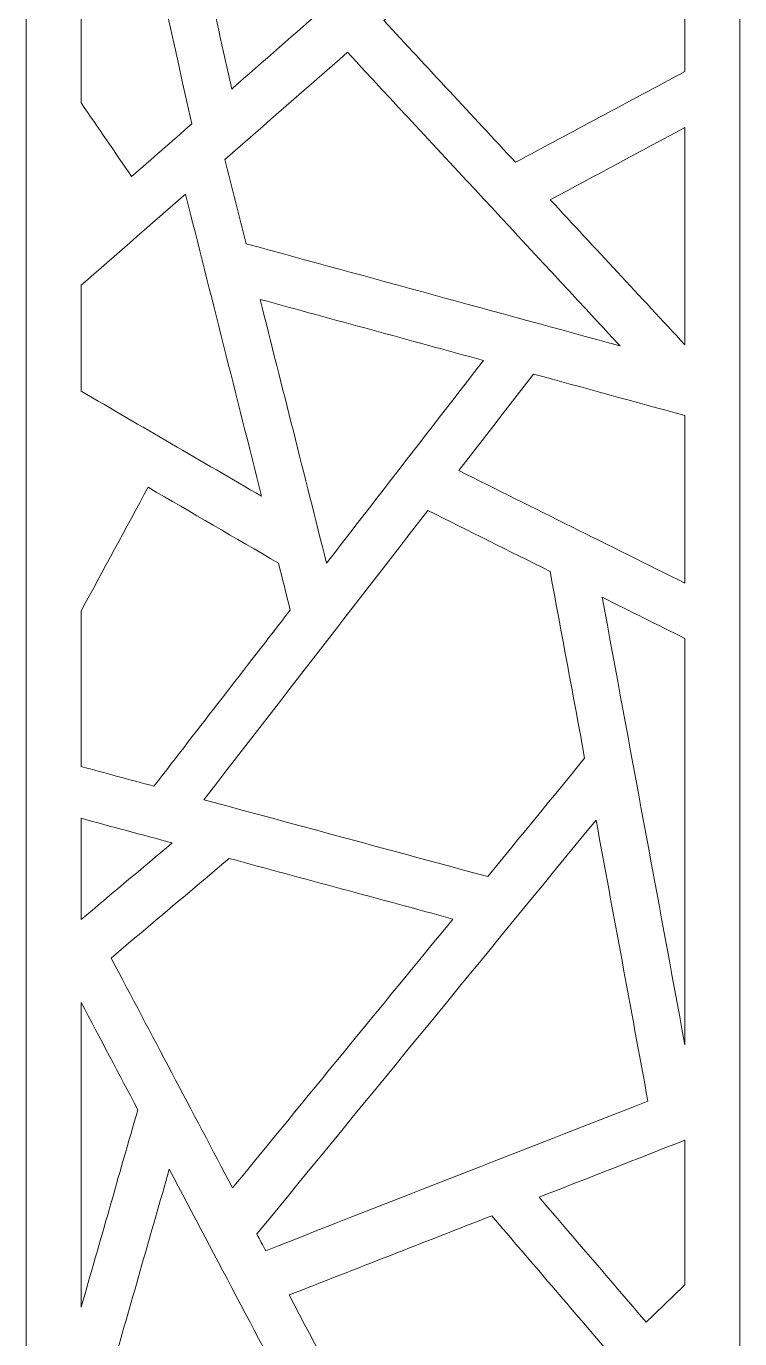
# Model space of a CAD drawing. Header units: centimetres. Extents: x 10.1 to 19.8, y -9.5 to 9.5.
# Drawn here: x 13.138 to 15.235, y 1.97 to 5.829 of the extents above; entities that cross this region are included whole.
import ezdxf

# ---------------------------------------------------------------- set-up
doc = ezdxf.new("R2010")
doc.units = ezdxf.units.CM
doc.header["$MEASUREMENT"] = 0
doc.layers.add('layer 1', color=7, linetype='Continuous')

msp = doc.modelspace()

# ---------------------------------------------------------------- linework, layer by layer
at = {"layer": 'layer 1', "color": 250, "lineweight": 9}
for points, knots in [([(15.23504, 9.45797), (15.23504, 3.12507), (15.23504, -3.2078), (15.23504, -9.54069), (15.23504, -9.54069), (14.53613, -9.54069), (13.83724, -9.54069), (13.13835, -9.54069), (13.13835, -9.54069), (13.13835, -3.2078), (13.13835, 3.12507), (13.13835, 9.45797), (13.13835, 9.45797), (13.19206, 9.45797), (13.24585, 9.45797), (13.29963, 9.45797), (13.29963, 9.45797), (13.29963, 9.42098), (13.29963, 9.38398), (13.29963, 9.34699), (13.29963, 9.34699), (13.31465, 9.38403), (13.32972, 9.42107), (13.34478, 9.45809), (13.34478, 9.45809), (13.42294, 9.45834), (13.5011, 9.45852), (13.57931, 9.45877), (13.57931, 9.45877), (13.57396, 9.44035), (13.56866, 9.42191), (13.56331, 9.40351), (13.56331, 9.40351), (13.60819, 9.42164), (13.65303, 9.43981), (13.69791, 9.45791), (13.69791, 9.45791), (13.82915, 9.45836), (13.96044, 9.45884), (14.0917, 9.45931), (14.0917, 9.45931), (13.82768, 9.35261), (13.56363, 9.24588), (13.29963, 9.13919), (13.29963, 9.13919), (13.29963, 9.07703), (13.29963, 9.01489), (13.29963, 8.95272), (13.29963, 8.95272), (13.46146, 8.82871), (13.62333, 8.70469), (13.78518, 8.58063), (13.78518, 8.58063), (13.9226, 8.8734), (14.06003, 9.16615), (14.19743, 9.4589), (14.19743, 9.4589), (14.2482, 9.45845), (14.29897, 9.45793), (14.34974, 9.45743), (14.34974, 9.45743), (14.32054, 9.39531), (14.29136, 9.33314), (14.2622, 9.27098), (14.2622, 9.27098), (14.34268, 9.2126), (14.42317, 9.15426), (14.50366, 9.0959), (14.50366, 9.0959), (14.61966, 9.21683), (14.7357, 9.33779), (14.85174, 9.45872), (14.85174, 9.45872), (14.91653, 9.45791), (14.9813, 9.45709), (15.0461, 9.45625), (15.0461, 9.45625), (14.90393, 9.30809), (14.7618, 9.1599), (14.61966, 9.01178), (14.61966, 9.01178), (14.77104, 8.90199), (14.92238, 8.79225), (15.07376, 8.68249), (15.07376, 8.68249), (15.07376, 8.94098), (15.07376, 9.19948), (15.07376, 9.45797), (15.07376, 9.45797), (15.12754, 9.45797), (15.18128, 9.45797), (15.23504, 9.45797)], [0, 0, 0, 0, 0.0416667, 0.0416667, 0.0416667, 0.0416667, 0.0833333, 0.0833333, 0.0833333, 0.0833333, 0.125, 0.125, 0.125, 0.125, 0.1666667, 0.1666667, 0.1666667, 0.1666667, 0.2083333, 0.2083333, 0.2083333, 0.2083333, 0.25, 0.25, 0.25, 0.25, 0.2916667, 0.2916667, 0.2916667, 0.2916667, 0.3333333, 0.3333333, 0.3333333, 0.3333333, 0.375, 0.375, 0.375, 0.375, 0.4166667, 0.4166667, 0.4166667, 0.4166667, 0.4583333, 0.4583333, 0.4583333, 0.4583333, 0.5, 0.5, 0.5, 0.5, 0.5416667, 0.5416667, 0.5416667, 0.5416667, 0.5833333, 0.5833333, 0.5833333, 0.5833333, 0.625, 0.625, 0.625, 0.625, 0.6666667, 0.6666667, 0.6666667, 0.6666667, 0.7083333, 0.7083333, 0.7083333, 0.7083333, 0.75, 0.75, 0.75, 0.75, 0.7916667, 0.7916667, 0.7916667, 0.7916667, 0.8333333, 0.8333333, 0.8333333, 0.8333333, 0.875, 0.875, 0.875, 0.875, 0.9166667, 0.9166667, 0.9166667, 0.9166667, 1, 1, 1, 1]), ([(13.29963, 5.60415), (13.34907, 5.53195), (13.3985, 5.45975), (13.44795, 5.38755), (13.44795, 5.38755), (13.50684, 5.43911), (13.56574, 5.49063), (13.62462, 5.54214), (13.62462, 5.54214), (13.52238, 6.00433), (13.42013, 6.46654), (13.31785, 6.92875), (13.31785, 6.92875), (13.31175, 6.91654), (13.30568, 6.90435), (13.29963, 6.89214), (13.29963, 6.89214), (13.29963, 6.4628), (13.29963, 6.03347), (13.29963, 5.60415)], [0, 0, 0, 0, 0.1666667, 0.1666667, 0.1666667, 0.1666667, 0.3333333, 0.3333333, 0.3333333, 0.3333333, 0.5, 0.5, 0.5, 0.5, 0.6666667, 0.6666667, 0.6666667, 0.6666667, 1, 1, 1, 1]), ([(13.58903, 6.33686), (13.64003, 6.10623), (13.69109, 5.87561), (13.74209, 5.64495), (13.74209, 5.64495), (13.92886, 5.80841), (14.11563, 5.97184), (14.30244, 6.13528), (14.30244, 6.13528), (14.06463, 6.20247), (13.82682, 6.26967), (13.58903, 6.33686)], [0, 0, 0, 0, 0.25, 0.25, 0.25, 0.25, 0.5, 0.5, 0.5, 0.5, 1, 1, 1, 1]), ([(15.07376, 5.91729), (14.87133, 5.97449), (14.66891, 6.0317), (14.46649, 6.08886), (14.46649, 6.08886), (14.3741, 6.008), (14.28164, 5.9271), (14.18919, 5.84622), (14.18919, 5.84622), (14.31816, 5.70725), (14.44709, 5.56831), (14.57607, 5.42934), (14.57607, 5.42934), (14.74197, 5.51836), (14.90788, 5.60739), (15.07376, 5.6964), (15.07376, 5.6964), (15.07376, 5.77001), (15.07376, 5.84364), (15.07376, 5.91729)], [0, 0, 0, 0, 0.1666667, 0.1666667, 0.1666667, 0.1666667, 0.3333333, 0.3333333, 0.3333333, 0.3333333, 0.5, 0.5, 0.5, 0.5, 0.6666667, 0.6666667, 0.6666667, 0.6666667, 1, 1, 1, 1]), ([(13.72217, 5.43759), (13.74295, 5.35506), (13.7637, 5.27255), (13.78445, 5.19001), (13.78445, 5.19001), (14.15088, 5.08983), (14.5173, 4.98963), (14.8837, 4.8894), (14.8837, 4.8894), (14.61662, 5.17721), (14.34954, 5.46503), (14.08246, 5.75281), (14.08246, 5.75281), (13.96239, 5.64774), (13.84227, 5.54264), (13.72217, 5.43759)], [0, 0, 0, 0, 0.2, 0.2, 0.2, 0.2, 0.4, 0.4, 0.4, 0.4, 0.6, 0.6, 0.6, 0.6, 1, 1, 1, 1]), ([(15.07376, 5.53147), (14.94195, 5.46072), (14.81007, 5.38997), (14.67824, 5.31926), (14.67824, 5.31926), (14.81007, 5.17717), (14.94195, 5.03512), (15.07376, 4.89307), (15.07376, 4.89307), (15.07376, 5.10587), (15.07376, 5.31863), (15.07376, 5.53147)], [0, 0, 0, 0, 0.25, 0.25, 0.25, 0.25, 0.5, 0.5, 0.5, 0.5, 1, 1, 1, 1]), ([(13.29963, 4.75637), (13.47636, 4.65338), (13.65314, 4.55044), (13.82992, 4.44745), (13.82992, 4.44745), (13.75543, 4.74373), (13.6809, 5.03997), (13.60636, 5.33621), (13.60636, 5.33621), (13.50412, 5.24677), (13.40187, 5.15728), (13.29963, 5.06779), (13.29963, 5.06779), (13.29963, 4.96398), (13.29963, 4.86018), (13.29963, 4.75637)], [0, 0, 0, 0, 0.2, 0.2, 0.2, 0.2, 0.4, 0.4, 0.4, 0.4, 0.6, 0.6, 0.6, 0.6, 1, 1, 1, 1]), ([(13.82564, 5.02631), (13.89068, 4.76777), (13.95575, 4.50923), (14.02077, 4.25069), (14.02077, 4.25069), (14.17448, 4.4494), (14.3282, 4.64813), (14.48191, 4.84688), (14.48191, 4.84688), (14.26313, 4.90669), (14.04442, 4.96648), (13.82564, 5.02631)], [0, 0, 0, 0, 0.25, 0.25, 0.25, 0.25, 0.5, 0.5, 0.5, 0.5, 1, 1, 1, 1]), ([(15.07376, 4.68465), (15.0736, 4.6848), (15.07344, 4.68496), (15.07333, 4.68512), (15.07333, 4.68512), (14.92512, 4.72565), (14.77697, 4.76616), (14.62881, 4.80671), (14.62881, 4.80671), (14.55563, 4.71208), (14.48241, 4.6175), (14.40926, 4.52289), (14.40926, 4.52289), (14.63076, 4.4126), (14.85226, 4.30232), (15.07376, 4.19203), (15.07376, 4.19203), (15.07376, 4.35626), (15.07376, 4.52046), (15.07376, 4.68465)], [0, 0, 0, 0, 0.1666667, 0.1666667, 0.1666667, 0.1666667, 0.3333333, 0.3333333, 0.3333333, 0.3333333, 0.5, 0.5, 0.5, 0.5, 0.6666667, 0.6666667, 0.6666667, 0.6666667, 1, 1, 1, 1]), ([(13.29963, 3.65284), (13.37088, 3.63351), (13.44218, 3.61421), (13.51347, 3.59484), (13.51347, 3.59484), (13.64703, 3.76752), (13.78056, 3.94018), (13.91415, 4.11281), (13.91415, 4.11281), (13.90255, 4.15882), (13.89095, 4.20483), (13.8794, 4.25085), (13.8794, 4.25085), (13.75176, 4.32518), (13.62414, 4.39953), (13.4965, 4.47389), (13.4965, 4.47389), (13.43087, 4.35259), (13.36522, 4.23134), (13.29963, 4.11004), (13.29963, 4.11004), (13.29963, 3.95762), (13.29963, 3.80522), (13.29963, 3.65284)], [0, 0, 0, 0, 0.1428571, 0.1428571, 0.1428571, 0.1428571, 0.2857143, 0.2857143, 0.2857143, 0.2857143, 0.4285714, 0.4285714, 0.4285714, 0.4285714, 0.5714286, 0.5714286, 0.5714286, 0.5714286, 0.7142857, 0.7142857, 0.7142857, 0.7142857, 1, 1, 1, 1]), ([(13.66055, 3.55499), (13.93851, 3.47969), (14.2164, 3.40438), (14.49433, 3.32905), (14.49433, 3.32905), (14.5893, 3.44502), (14.68429, 3.56104), (14.77929, 3.67704), (14.77929, 3.67704), (14.74548, 3.86018), (14.71168, 4.04332), (14.67793, 4.22647), (14.67793, 4.22647), (14.55808, 4.28612), (14.43823, 4.34579), (14.31843, 4.40547), (14.31843, 4.40547), (14.09915, 4.12196), (13.87988, 3.83848), (13.66055, 3.55499)], [0, 0, 0, 0, 0.1666667, 0.1666667, 0.1666667, 0.1666667, 0.3333333, 0.3333333, 0.3333333, 0.3333333, 0.5, 0.5, 0.5, 0.5, 0.6666667, 0.6666667, 0.6666667, 0.6666667, 1, 1, 1, 1]), ([(15.07376, 4.02939), (14.99286, 4.06969), (14.91193, 4.10998), (14.83103, 4.15026), (14.83103, 4.15026), (14.91193, 3.7117), (14.99286, 3.27314), (15.07376, 2.83458), (15.07376, 2.83458), (15.07376, 3.23286), (15.07376, 3.63114), (15.07376, 4.02939)], [0, 0, 0, 0, 0.25, 0.25, 0.25, 0.25, 0.5, 0.5, 0.5, 0.5, 1, 1, 1, 1]), ([(13.29963, 3.20252), (13.38871, 3.27769), (13.47786, 3.35286), (13.56699, 3.42799), (13.56699, 3.42799), (13.47786, 3.45214), (13.38871, 3.47629), (13.29963, 3.50044), (13.29963, 3.50044), (13.29963, 3.40116), (13.29963, 3.30184), (13.29963, 3.20252)], [0, 0, 0, 0, 0.25, 0.25, 0.25, 0.25, 0.5, 0.5, 0.5, 0.5, 1, 1, 1, 1]), ([(14.81279, 3.49532), (14.48058, 3.08959), (14.14834, 2.68386), (13.8161, 2.27817), (13.8161, 2.27817), (13.82473, 2.26177), (13.83336, 2.24541), (13.84202, 2.22905), (13.84202, 2.22905), (14.21642, 2.37561), (14.59086, 2.5221), (14.96531, 2.66863), (14.96531, 2.66863), (14.91449, 2.94419), (14.86365, 3.21974), (14.81279, 3.49532)], [0, 0, 0, 0, 0.2, 0.2, 0.2, 0.2, 0.4, 0.4, 0.4, 0.4, 0.6, 0.6, 0.6, 0.6, 1, 1, 1, 1]), ([(13.38781, 3.08968), (13.50677, 2.8643), (13.62571, 2.63891), (13.74467, 2.41353), (13.74467, 2.41353), (13.96051, 2.67715), (14.17634, 2.94077), (14.3922, 3.20436), (14.3922, 3.20436), (14.17315, 3.26371), (13.95412, 3.32307), (13.73506, 3.38245), (13.73506, 3.38245), (13.61932, 3.28483), (13.50357, 3.18728), (13.38781, 3.08968)], [0, 0, 0, 0, 0.2, 0.2, 0.2, 0.2, 0.4, 0.4, 0.4, 0.4, 0.6, 0.6, 0.6, 0.6, 1, 1, 1, 1]), ([(13.29963, 2.06252), (13.35511, 2.25619), (13.41062, 2.4499), (13.46615, 2.64362), (13.46615, 2.64362), (13.41062, 2.74879), (13.35511, 2.854), (13.29963, 2.95918), (13.29963, 2.95918), (13.29963, 2.66029), (13.29963, 2.36141), (13.29963, 2.06252)], [0, 0, 0, 0, 0.25, 0.25, 0.25, 0.25, 0.5, 0.5, 0.5, 0.5, 1, 1, 1, 1]), ([(15.07376, 2.55395), (14.93101, 2.49806), (14.78826, 2.44222), (14.64555, 2.38633), (14.64555, 2.38633), (14.75045, 2.26372), (14.85534, 2.14111), (14.96028, 2.01847), (14.96028, 2.01847), (14.99809, 2.05524), (15.03595, 2.09201), (15.07376, 2.12876), (15.07376, 2.12876), (15.07376, 2.27047), (15.07376, 2.4122), (15.07376, 2.55395)], [0, 0, 0, 0, 0.2, 0.2, 0.2, 0.2, 0.4, 0.4, 0.4, 0.4, 0.6, 0.6, 0.6, 0.6, 1, 1, 1, 1]), ([(13.55867, 2.46829), (13.50443, 2.27894), (13.45013, 2.08963), (13.39589, 1.90028), (13.39589, 1.90028), (13.42285, 1.84908), (13.44979, 1.79793), (13.47675, 1.74673), (13.47675, 1.74673), (13.6441, 1.72185), (13.81143, 1.69704), (13.97881, 1.67219), (13.97881, 1.67219), (13.83876, 1.93755), (13.69872, 2.20291), (13.55867, 2.46829)], [0, 0, 0, 0, 0.2, 0.2, 0.2, 0.2, 0.4, 0.4, 0.4, 0.4, 0.6, 0.6, 0.6, 0.6, 1, 1, 1, 1]), ([(14.14922, 1.64688), (14.27321, 1.62851), (14.39714, 1.61009), (14.52108, 1.59172), (14.52108, 1.59172), (14.63364, 1.70108), (14.74619, 1.81045), (14.85874, 1.91979), (14.85874, 1.91979), (14.74122, 2.05717), (14.62369, 2.19448), (14.50618, 2.33182), (14.50618, 2.33182), (14.3077, 2.25416), (14.10924, 2.17649), (13.91075, 2.09881), (13.91075, 2.09881), (13.99023, 1.94815), (14.06975, 1.79754), (14.14922, 1.64688)], [0, 0, 0, 0, 0.1666667, 0.1666667, 0.1666667, 0.1666667, 0.3333333, 0.3333333, 0.3333333, 0.3333333, 0.5, 0.5, 0.5, 0.5, 0.6666667, 0.6666667, 0.6666667, 0.6666667, 1, 1, 1, 1])]:
    msp.add_open_spline(points, degree=3, knots=knots, dxfattribs=at)

doc.saveas('drawing.dxf')
